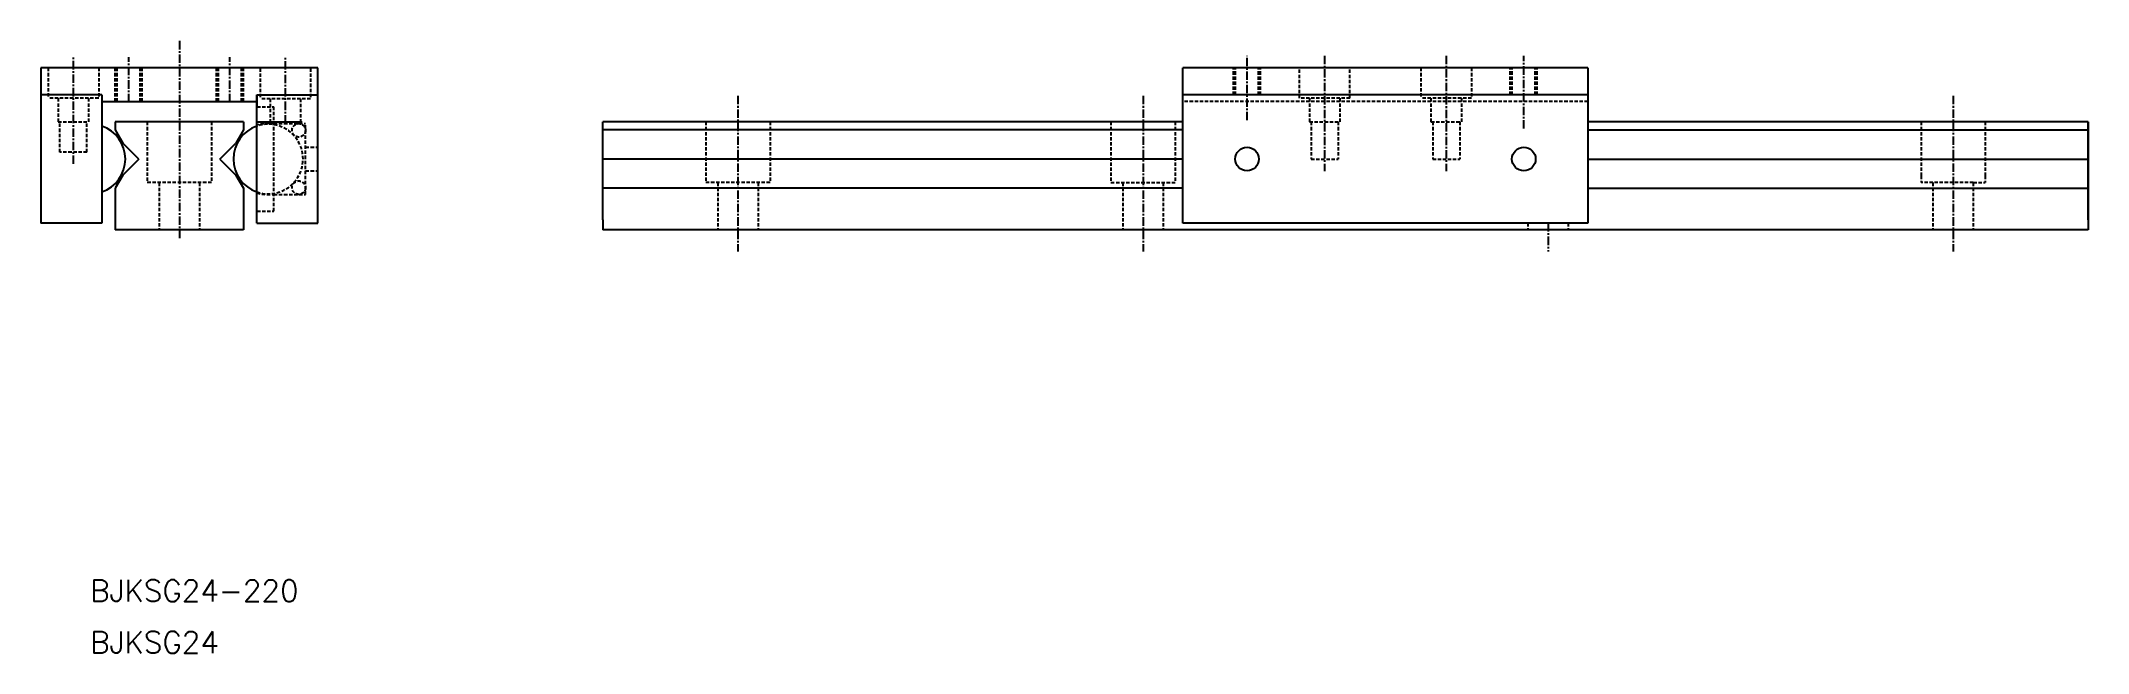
# Model space of a CAD drawing. Extents: x 68 to 371, y 86 to 176.
import ezdxf

# ---------------------------------------------------------------- set-up
doc = ezdxf.new("R2010")
doc.units = 0
doc.linetypes.add('CENTER', pattern=[2, 1.25, -0.25, 0.25, -0.25])
doc.linetypes.add('DASHED', pattern=[0.75, 0.5, -0.25])
doc.layers.get('0').update_dxf_attribs({"linetype": 'CONTINUOUS'})
doc.layers.add('CENTER', color=1, linetype='CENTER')
doc.styles.get("Standard").update_dxf_attribs({"font": 'txt.shx', "bigfont": 'bigfont.shx'})

msp = doc.modelspace()

# ---------------------------------------------------------------- linework, layer by layer
at = {"color": 7, "linetype": 'CONTINUOUS'}
for p, q in [((67.85, 172.29), (67.85, 149.29)), ((108.85, 172.29), (67.85, 172.29)), ((108.85, 149.29), (108.85, 172.29)), ((237.01, 149.29), (237.01, 172.29)), ((297.01, 172.29), (237.01, 172.29)), ((297.01, 172.29), (297.01, 149.29)), ((76.85, 168.29), (67.85, 168.29)), ((76.85, 168.29), (76.85, 149.29)), ((76.85, 167.29), (99.85, 167.29)), ((99.85, 149.29), (99.85, 168.29)), ((99.85, 168.29), (99.85, 166.54)), ((99.85, 168.29), (108.85, 168.29)), ((297.01, 168.29), (237.01, 168.29)), ((97.85, 164.29), (78.85, 164.29)), ((78.85, 164.29), (78.85, 163.12)), ((97.85, 164.29), (97.85, 163.12)), ((97.85, 164.29), (97.85, 163.12)), ((99.85, 164.29), (106.56, 164.29)), ((151.1, 149.79), (151.1, 164.29)), ((237.01, 164.29), (151.1, 164.29)), ((151.1, 149.79), (151.1, 164.29)), ((371.1, 164.29), (297.01, 164.29)), ((371.1, 164.29), (371.1, 148.29)), ((371.1, 149.79), (371.1, 164.29)), ((78.85, 163.12), (79.98, 161.16)), ((82.35, 158.79), (79.98, 161.16)), ((94.35, 158.79), (96.71, 161.16)), ((97.85, 163.12), (96.71, 161.16)), ((237.01, 163.12), (151.1, 163.12)), ((297.01, 163.12), (371.1, 163.12)), ((82.35, 158.79), (79.98, 156.42)), ((94.35, 158.79), (96.71, 156.42)), ((237.01, 158.79), (151.1, 158.79)), ((297.01, 158.79), (371.1, 158.79)), ((79.98, 156.42), (78.85, 154.46)), ((96.71, 156.42), (97.85, 154.46)), ((78.85, 154.46), (78.85, 149.79)), ((97.85, 154.46), (97.85, 149.79)), ((97.85, 154.46), (97.85, 149.79)), ((237.01, 154.46), (151.1, 154.46)), ((297.01, 154.46), (371.1, 154.46)), ((76.85, 149.29), (67.85, 149.29)), ((78.85, 149.79), (78.85, 148.29)), ((97.85, 149.79), (97.85, 148.29)), ((99.85, 149.29), (108.85, 149.29)), ((151.1, 149.79), (151.1, 148.29)), ((297.01, 149.29), (237.01, 149.29)), ((97.85, 148.29), (78.85, 148.29)), ((371.1, 148.29), (151.1, 148.29))]:
    msp.add_line(p, q, dxfattribs=at)
at = {"color": 3, "linetype": 'DASHED'}
for p, q in [((68.9, 172.29), (68.9, 167.79)), ((76.4, 172.29), (76.4, 167.79)), ((78.85, 167.29), (78.85, 172.29)), ((79.15, 167.29), (79.15, 172.29)), ((82.55, 167.29), (82.55, 172.29)), ((82.85, 167.29), (82.85, 172.29)), ((93.85, 167.29), (93.85, 172.29)), ((94.15, 167.29), (94.15, 172.29)), ((97.55, 167.29), (97.55, 172.29)), ((97.85, 167.29), (97.85, 172.29)), ((100.3, 172.21), (100.3, 167.71)), ((107.8, 172.21), (107.8, 167.71)), ((244.51, 168.29), (244.51, 172.29)), ((244.81, 168.29), (244.81, 172.29)), ((248.21, 168.29), (248.21, 172.29)), ((248.51, 168.29), (248.51, 172.29)), ((254.26, 167.79), (254.26, 172.29)), ((261.76, 167.79), (261.76, 172.29)), ((272.26, 172.29), (272.26, 167.79)), ((279.76, 172.29), (279.76, 167.79)), ((285.51, 168.29), (285.51, 172.29)), ((285.81, 168.29), (285.81, 172.29)), ((289.21, 168.29), (289.21, 172.29)), ((289.51, 168.29), (289.51, 172.29)), ((76.4, 167.79), (68.9, 167.79)), ((70.4, 167.79), (70.4, 164.29)), ((74.9, 167.79), (74.9, 164.29)), ((107.8, 167.71), (100.3, 167.71)), ((101.8, 167.71), (101.8, 164.29)), ((106.3, 167.71), (106.3, 164.29)), ((297.01, 167.29), (237.01, 167.29)), ((261.76, 167.79), (254.26, 167.79)), ((255.76, 167.79), (255.76, 164.29)), ((260.26, 167.79), (260.26, 164.29)), ((279.76, 167.79), (272.26, 167.79)), ((273.76, 167.79), (273.76, 164.29)), ((278.26, 167.79), (278.26, 164.29)), ((70.4, 164.29), (74.9, 164.29)), ((70.65, 159.79), (70.65, 164.29)), ((74.65, 159.79), (74.65, 164.29)), ((83.6, 164.29), (83.6, 155.29)), ((93.1, 164.29), (93.1, 155.29)), ((99.85, 166.54), (102.35, 166.54)), ((102.35, 151.04), (102.35, 166.54)), ((102.35, 164.04), (107.05, 164.04)), ((107.05, 153.54), (107.05, 164.04)), ((166.35, 164.29), (166.35, 155.29)), ((175.85, 164.29), (175.85, 155.29)), ((226.35, 164.29), (226.35, 155.29)), ((235.85, 164.29), (235.85, 155.29)), ((255.76, 164.29), (260.26, 164.29)), ((256.01, 164.29), (256.01, 158.79)), ((260.01, 164.29), (260.01, 158.79)), ((273.76, 164.29), (278.26, 164.29)), ((274.01, 164.29), (274.01, 158.79)), ((278.01, 164.29), (278.01, 158.79)), ((346.35, 164.29), (346.35, 156.29)), ((355.85, 164.29), (355.85, 156.29)), ((74.65, 159.79), (70.65, 159.79)), ((107.05, 160.54), (108.85, 160.54)), ((256.01, 158.79), (260.01, 158.79)), ((274.01, 158.79), (278.01, 158.79)), ((93.1, 155.29), (83.6, 155.29)), ((85.35, 155.29), (85.35, 148.29)), ((91.35, 155.29), (91.35, 148.29)), ((107.05, 157.04), (108.85, 157.04)), ((175.85, 155.29), (166.35, 155.29)), ((168.1, 155.29), (168.1, 148.29)), ((174.1, 155.29), (174.1, 148.29)), ((226.35, 155.29), (235.85, 155.29)), ((228.1, 155.29), (228.1, 148.29)), ((234.1, 155.29), (234.1, 148.29)), ((346.35, 156.29), (346.35, 155.29)), ((348.1, 155.29), (346.35, 155.29)), ((354.1, 155.29), (348.1, 155.29)), ((348.1, 155.29), (348.1, 148.29)), ((354.1, 155.29), (355.85, 155.29)), ((354.1, 155.29), (354.1, 148.29)), ((355.85, 156.29), (355.85, 155.29)), ((102.35, 153.54), (107.05, 153.54)), ((99.85, 151.04), (102.35, 151.04)), ((288.1, 149.29), (288.1, 148.29)), ((294.1, 149.29), (294.1, 148.29))]:
    msp.add_line(p, q, dxfattribs=at)
for centre in [(106.04, 163.04), (106.04, 154.54)]:
    msp.add_circle(centre, 1, dxfattribs=at)
at = {"color": 7, "linetype": 'CONTINUOUS'}
for centre in [(246.51, 158.79), (287.51, 158.79)]:
    msp.add_circle(centre, 1.75, dxfattribs=at)
at = {"color": 3, "linetype": 'DASHED'}
for centre, radius, start, end in [((101.7, 156.33), 7.73, 85.2404, 103.9074), ((101.51, 158.79), 5.16, 251.2389, 108.7611), ((101.7, 161.25), 7.73, 256.0926, 274.7596)]:
    msp.add_arc(centre, radius, start, end, dxfattribs=at)
at = {"color": 7, "linetype": 'CONTINUOUS'}
for centre, start, end in [((75.19, 158.79), 288.7611, 71.2389), ((101.51, 158.79), 108.7611, 251.2389)]:
    msp.add_arc(centre, 5.16, start, end, dxfattribs=at)
at = {"layer": 'CENTER', "color": 1, "linetype": 'CENTER'}
for p, q in [((88.35, 176.29), (88.35, 147.06)), ((72.65, 158.08), (72.65, 173.86)), ((80.85, 167.21), (80.85, 173.86)), ((95.85, 167.2), (95.85, 173.86)), ((104.05, 164.04), (104.05, 173.86)), ((246.51, 164.53), (246.51, 174.1)), ((258.01, 174.1), (258.01, 156.98)), ((276.01, 174.1), (276.01, 156.98)), ((287.51, 163.29), (287.51, 174.1)), ((171.1, 168.15), (171.1, 145.1)), ((231.1, 168.15), (231.1, 145.1)), ((351.1, 168.15), (351.1, 145.1)), ((291.1, 149.29), (291.1, 145.1))]:
    msp.add_line(p, q, dxfattribs=at)

# ---------------------------------------------------------------- texts
at = {"color": 7, "linetype": 'CONTINUOUS'}
for s, p in [('BJKSG24-220', (75.14, 93.21)), ('BJKSG24', (75.14, 85.58))]:
    msp.add_text(s, height=3.2, dxfattribs=at).set_placement(p)

doc.saveas('drawing.dxf')
